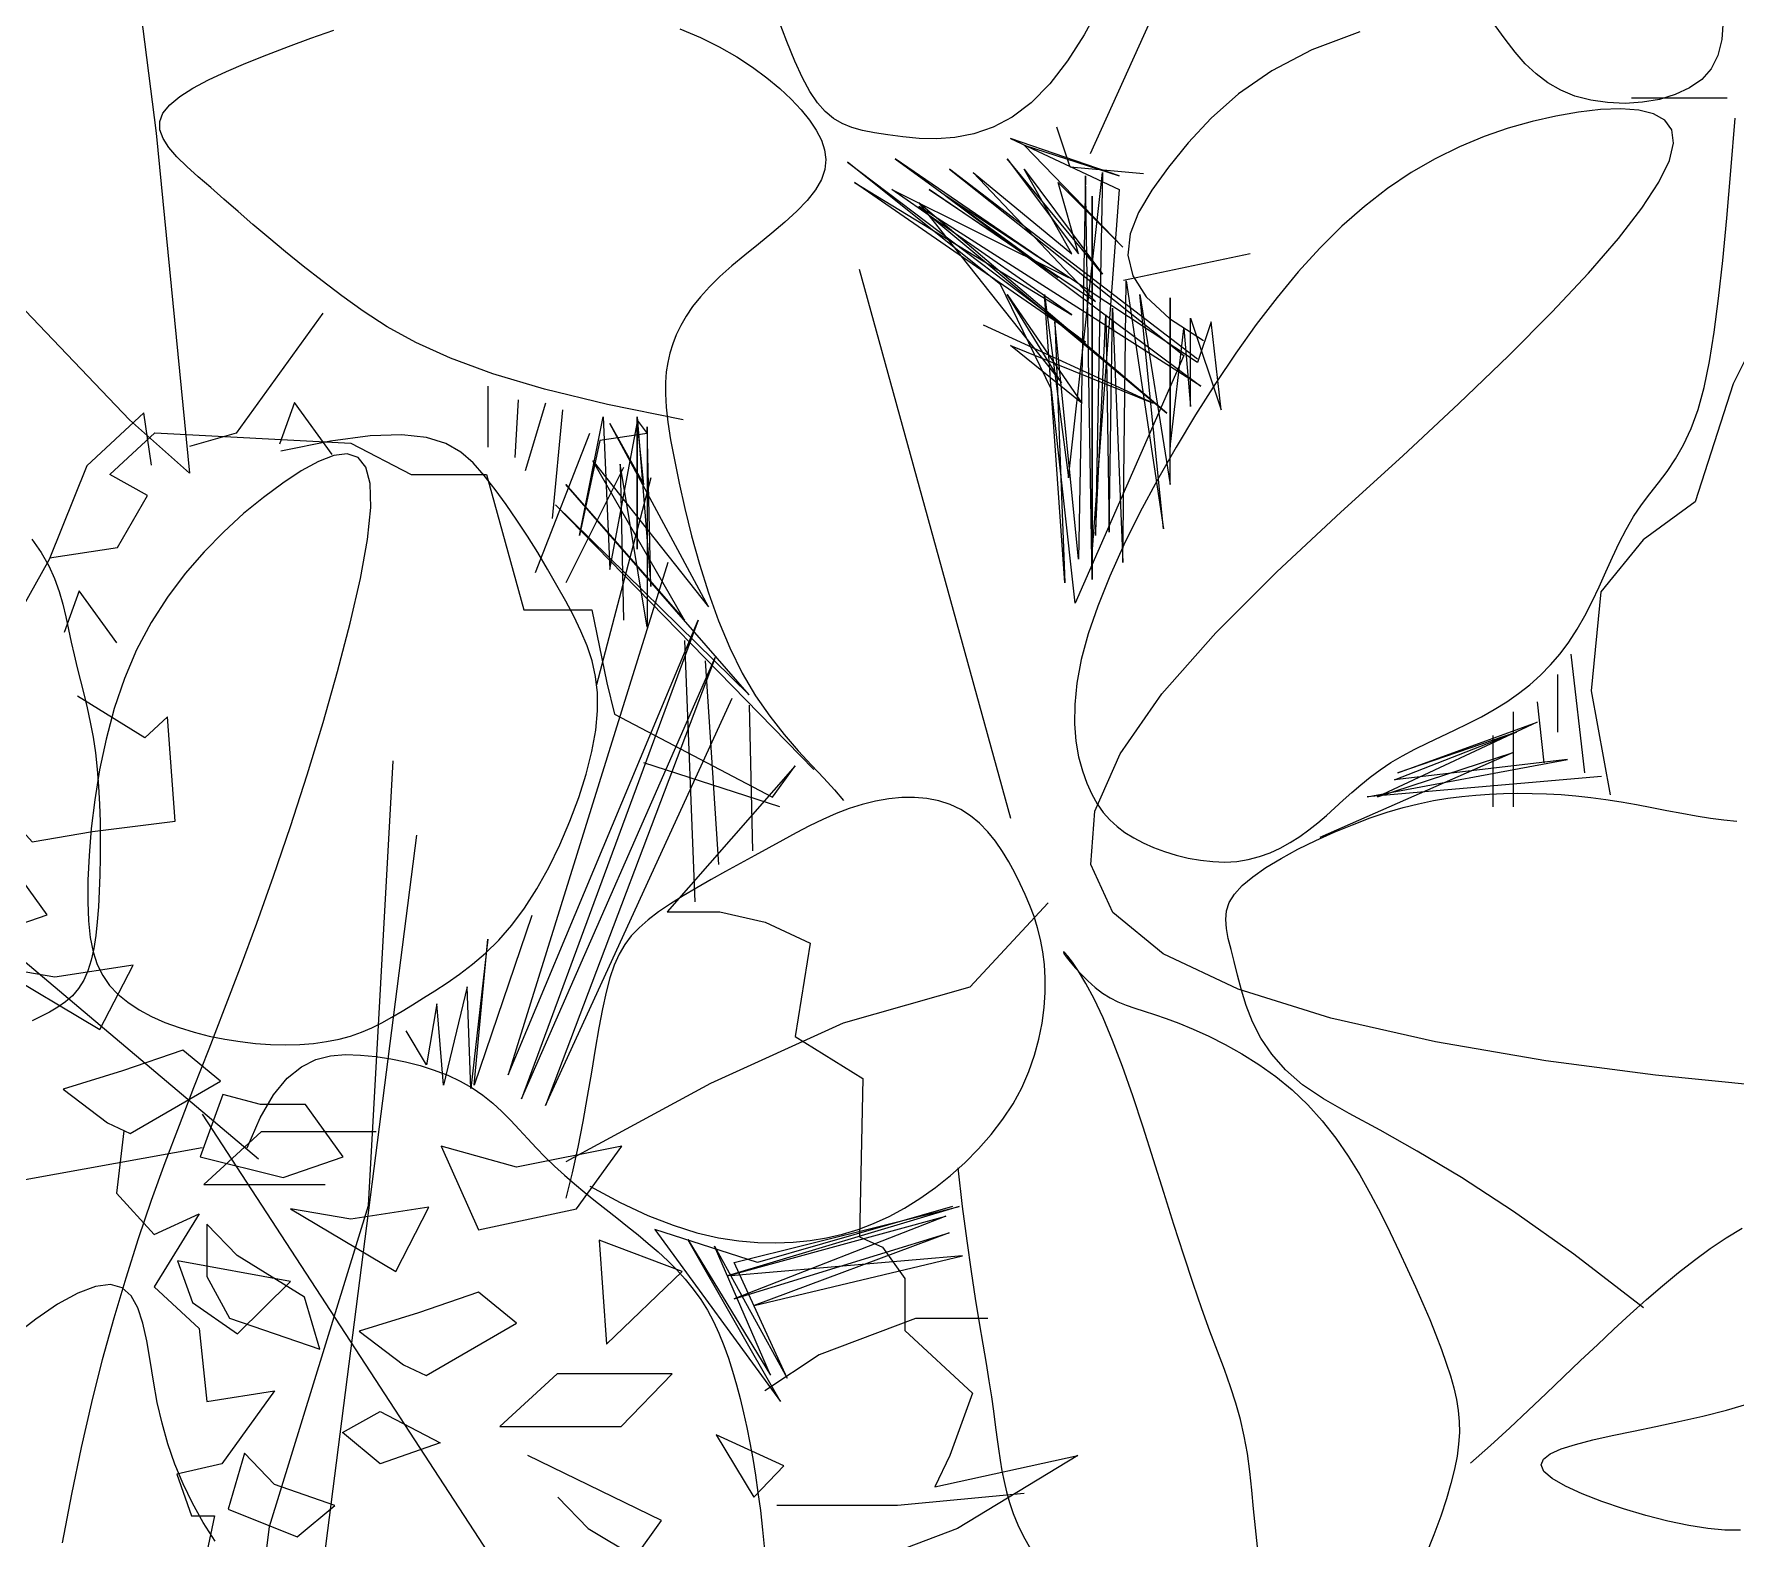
# Model space of a CAD drawing. Header units: metres. Extents: x 10 to 239, y 2 to 253.
# Drawn here: x 82.697 to 85.45, y 131.851 to 134.285 of the extents above; entities that cross this region are included whole.
import ezdxf

# ---------------------------------------------------------------- set-up
doc = ezdxf.new("R2010")
doc.units = ezdxf.units.M
doc.header["$MEASUREMENT"] = 0
doc.layers.add('1', color=7, linetype='Continuous')
doc.layers.add('cot200', color=9, linetype='Continuous')
doc.layers.add('barrera', color=7, linetype='Continuous', lineweight=0, true_color=0x9dbb63)
doc.layers.add('bloques ARBOLES', color=7, linetype='Continuous', true_color=0xb8d897)

# ---------------------------------------------------------------- blocks, each defined once
blk = doc.blocks.new('A$C6F4E7DED')
for p, q in [((849.21, 1241.7), (943.33, 1033.65)), ((1359.76, 1176.43), (1342.65, 1042.48)), ((939.2, 1096.8), (945.88, 1084.58)), ((672.66, 1090.83), (673.21, 1082.5)), ((765.95, 1082.6), (770.21, 1088.54)), ((828.09, 1085.86), (848.59, 1078.09)), ((945.88, 1084.58), (953.05, 1073.4)), ((1073.05, 1081.72), (1076.67, 1091.42)), ((1118.75, 1087.13), (1109.99, 1083.4)), ((1276.52, 1083.08), (1266.74, 1086.54)), ((673.21, 1082.5), (674.93, 1075.64)), ((757.28, 1072.19), (761.68, 1077.13)), ((761.68, 1077.13), (765.95, 1082.6)), ((848.59, 1078.09), (865.7, 1069.1)), ((1069.63, 1073.32), (1073.05, 1081.72)), ((1101.89, 1079.38), (1094.45, 1075.12)), ((1109.99, 1083.4), (1101.89, 1079.38)), ((1286.08, 1079.53), (1276.52, 1083.08)), ((1295.39, 1075.97), (1286.08, 1079.53)), ((674.93, 1075.64), (677.82, 1070.03)), ((677.82, 1070.03), (681.87, 1065.48)), ((752.64, 1067.79), (757.28, 1072.19)), ((953.05, 1073.4), (960.63, 1063.59)), ((1066.35, 1066.18), (1069.63, 1073.32)), ((1087.67, 1070.68), (1081.53, 1066.14)), ((1094.45, 1075.12), (1087.67, 1070.68)), ((1304.3, 1072.41), (1295.39, 1075.97)), ((1312.64, 1068.84), (1304.3, 1072.41)), ((681.87, 1065.48), (687.05, 1061.8)), ((742.15, 1060.84), (747.63, 1064)), ((747.63, 1064), (752.64, 1067.79)), ((865.7, 1069.1), (879.9, 1059.24)), ((960.63, 1063.59), (968.53, 1055.5)), ((1063.13, 1060.25), (1066.35, 1066.18)), ((1081.53, 1066.14), (1076.03, 1061.55)), ((1320.25, 1065.28), (1312.64, 1068.84)), ((1326.94, 1061.72), (1320.25, 1065.28)), ((670.96, 1057.4), (711.82, 1057.4)), ((687.05, 1061.8), (693.15, 1058.95)), ((693.15, 1058.95), (699.94, 1056.92)), ((699.94, 1056.92), (707.19, 1055.68)), ((707.19, 1055.68), (714.66, 1055.22)), ((714.66, 1055.22), (722.12, 1055.52)), ((722.12, 1055.52), (729.33, 1056.57)), ((729.33, 1056.57), (736.07, 1058.35)), ((736.07, 1058.35), (742.15, 1060.84)), ((879.9, 1059.24), (891.67, 1048.86)), ((968.53, 1055.5), (976.64, 1049.36)), ((1056.59, 1051.68), (1059.9, 1055.46)), ((1059.9, 1055.46), (1063.13, 1060.25)), ((1071.16, 1056.97), (1066.93, 1052.46)), ((1076.03, 1061.55), (1071.16, 1056.97)), ((1332.54, 1058.16), (1326.94, 1061.72)), ((1336.88, 1054.59), (1332.54, 1058.16)), ((669.4, 1026.44), (667.55, 1048.9)), ((694.66, 1043.83), (697.59, 1047.99)), ((697.59, 1047.99), (702.42, 1050.77)), ((702.42, 1050.77), (708.82, 1052.35)), ((708.82, 1052.35), (716.51, 1052.88)), ((716.51, 1052.88), (725.18, 1052.53)), ((725.18, 1052.53), (734.51, 1051.45)), ((734.51, 1051.45), (744.26, 1049.78)), ((744.26, 1049.78), (754.31, 1047.51)), ((891.67, 1048.86), (901.48, 1038.31)), ((976.64, 1049.36), (984.86, 1045)), ((1049.34, 1046.54), (1053.1, 1048.75)), ((1053.1, 1048.75), (1056.59, 1051.68)), ((1063.33, 1048.06), (1060.41, 1043.77)), ((1066.93, 1052.46), (1063.33, 1048.06)), ((1339.8, 1051.03), (1336.88, 1054.59)), ((1341.16, 1047.46), (1339.8, 1051.03)), ((693.9, 1038.13), (694.66, 1043.83)), ((754.31, 1047.51), (764.56, 1044.6)), ((764.56, 1044.6), (774.95, 1041)), ((774.95, 1041), (785.39, 1036.67)), ((951.89, 1027.95), (957.59, 1045.05)), ((984.86, 1045), (993.07, 1042.17)), ((993.07, 1042.17), (1001.15, 1040.6)), ((1001.15, 1040.6), (1008.98, 1040.03)), ((1016.46, 1040.21), (1023.45, 1040.86)), ((1023.45, 1040.86), (1029.85, 1041.73)), ((1029.85, 1041.73), (1035.57, 1042.62)), ((1035.57, 1042.62), (1040.66, 1043.62)), ((1040.66, 1043.62), (1045.22, 1044.87)), ((1045.22, 1044.87), (1049.34, 1046.54)), ((1060.41, 1043.77), (1058.25, 1039.55)), ((1342.65, 1042.48), (1328.39, 897.13)), ((1339.72, 1040.17), (1341.08, 1043.85)), ((1341.08, 1043.85), (1341.16, 1047.46)), ((695.64, 1030.73), (693.9, 1038.13)), ((785.39, 1036.67), (795.8, 1031.56)), ((901.48, 1038.31), (909.82, 1027.95)), ((929.42, 993.78), (971.53, 1037.3)), ((930.87, 1024.25), (977.33, 1040.21)), ((977.33, 1040.21), (930.87, 1018.44)), ((971.53, 1037.3), (930.87, 1024.25)), ((1008.98, 1040.03), (1016.46, 1040.21)), ((1056.89, 1035.36), (1056.4, 1031.16)), ((1058.25, 1039.55), (1056.89, 1035.36)), ((1333.8, 1032.41), (1337.24, 1036.37)), ((1337.24, 1036.37), (1339.72, 1040.17)), ((671.15, 1006.17), (669.4, 1026.44)), ((700.13, 1021.49), (695.64, 1030.73)), ((795.8, 1031.56), (806.11, 1025.63)), ((897.48, 945.91), (1003.47, 1027.15)), ((1003.47, 1027.15), (903.29, 947.36)), ((909.82, 1027.95), (916.98, 1018.05)), ((920.51, 1025.1), (951.89, 1027.95)), ((938.13, 982.18), (978.79, 1031.5)), ((971.53, 1027.15), (938.13, 982.18)), ((1047.02, 1030.05), (945.39, 953.16)), ((978.79, 1031.5), (948.3, 990.88)), ((951.2, 990.88), (971.53, 1027.15)), ((952.65, 980.73), (1026.7, 1031.5)), ((1026.7, 1031.5), (957.01, 980.73)), ((981.69, 977.82), (1047.02, 1030.05)), ((1056.4, 1031.16), (1056.83, 1026.94)), ((1056.83, 1026.94), (1058.27, 1022.65)), ((1324.7, 1023.87), (1329.57, 1028.25)), ((1329.57, 1028.25), (1333.8, 1032.41)), ((707.4, 1010.39), (700.13, 1021.49)), ((806.11, 1025.63), (816.23, 1018.85)), ((816.23, 1018.85), (826.1, 1011.18)), ((957.01, 1021.35), (929.42, 993.78)), ((952.65, 895.13), (938.13, 1025.7)), ((938.13, 1025.7), (941.04, 870.47)), ((941.04, 970.57), (993.3, 1025.7)), ((942.49, 851.61), (945.39, 1024.25)), ((945.39, 1024.25), (948.3, 860.32)), ((945.39, 953.16), (1044.12, 1021.35)), ((948.3, 990.88), (957.01, 1021.35)), ((993.3, 1025.7), (951.2, 990.88)), ((1044.12, 1021.35), (951.2, 964.77)), ((1058.27, 1022.65), (1060.75, 1018.26)), ((1313.67, 1014.25), (1319.35, 1019.21)), ((1319.35, 1019.21), (1324.7, 1023.87)), ((1004.92, 1015.54), (896.03, 934.3)), ((897.48, 944.46), (1004.92, 1015.54)), ((910.55, 922.7), (1016.53, 1012.64)), ((916.98, 1018.05), (922.62, 1008.56)), ((930.87, 1018.44), (942.49, 864.67)), ((1012.18, 1018.44), (941.04, 970.57)), ((942.49, 864.67), (942.49, 1015.54)), ((942.49, 1015.54), (942.49, 851.61)), ((951.2, 964.77), (1028.15, 1018.44)), ((1028.15, 1018.44), (952.65, 980.73)), ((1016.53, 1012.64), (955.56, 935.75)), ((957.01, 980.73), (1012.18, 1018.44)), ((1060.75, 1018.26), (1064.3, 1013.74)), ((1064.3, 1013.74), (1068.74, 1009.13)), ((1307.65, 1009), (1313.67, 1014.25)), ((672.88, 987.99), (671.15, 1006.17)), ((717.47, 997.43), (707.4, 1010.39)), ((826.1, 1011.18), (835.73, 1002.64)), ((896.03, 934.3), (1016.53, 1011.19)), ((1016.53, 1011.19), (910.55, 922.7)), ((922.62, 1008.56), (926.2, 999.37)), ((1068.74, 1009.13), (1073.85, 1004.45)), ((1073.85, 1004.45), (1079.41, 999.73)), ((1301.27, 1003.49), (1307.65, 1009)), ((730.33, 982.59), (717.47, 997.43)), ((835.73, 1002.64), (845.14, 993.28)), ((926.2, 999.37), (927.2, 990.37)), ((1079.41, 999.73), (1085.19, 995.02)), ((1287.36, 991.78), (1294.52, 997.74)), ((1294.52, 997.74), (1301.27, 1003.49)), ((845.14, 993.28), (854.36, 983.13)), ((874.88, 990.9), (929.07, 979.5)), ((927.2, 990.37), (925.09, 981.43)), ((1085.19, 995.02), (1090.97, 990.34)), ((1090.97, 990.34), (1096.52, 985.72)), ((1279.78, 985.64), (1287.36, 991.78)), ((674.65, 971.77), (672.88, 987.99)), ((745.98, 965.88), (730.33, 982.59)), ((854.36, 983.13), (863.4, 972.24)), ((1042.08, 984.27), (977.39, 749.54)), ((1096.52, 985.72), (1101.63, 981.21)), ((1271.75, 979.34), (1279.78, 985.64)), ((1354.06, 919.93), (1413.96, 982.63)), ((927.97, 979.27), (912, 873.37)), ((925.09, 981.43), (919.34, 972.44)), ((929.42, 858.86), (927.97, 979.27)), ((959.91, 932.85), (981.69, 977.82)), ((1101.63, 981.21), (1106.12, 976.82)), ((1106.12, 976.82), (1109.99, 972.55)), ((1263.26, 972.89), (1271.75, 979.34)), ((676.52, 957.41), (674.65, 971.77)), ((863.4, 972.24), (872.29, 960.65)), ((922.16, 973.47), (909.09, 892.23)), ((909.09, 892.23), (909.09, 972.02)), ((909.09, 972.02), (909.09, 908.19)), ((919.34, 972.44), (909.44, 963.29)), ((912, 873.37), (922.16, 973.47)), ((978.79, 973.47), (946.84, 927.05)), ((962.81, 973.47), (952.65, 895.13)), ((954.1, 850.16), (962.81, 973.47)), ((955.56, 935.75), (978.79, 973.47)), ((1109.99, 972.55), (1113.29, 968.37)), ((1113.29, 968.37), (1116.07, 964.28)), ((1254.16, 966.34), (1263.26, 972.89)), ((764.43, 947.3), (745.98, 965.88)), ((872.29, 960.65), (881.05, 948.39)), ((900.38, 963.32), (887.32, 924.15)), ((887.32, 924.15), (891.67, 961.87)), ((891.67, 961.87), (897.48, 944.46)), ((909.44, 963.29), (894.84, 953.85)), ((900.38, 925.6), (900.38, 963.32)), ((933.78, 967.67), (929.42, 858.86)), ((935.23, 871.92), (933.78, 967.67)), ((936.68, 964.77), (935.23, 871.92)), ((941.04, 870.47), (936.68, 964.77)), ((948.3, 860.32), (958.46, 961.87)), ((958.46, 961.87), (954.1, 850.16)), ((1116.07, 964.28), (1118.39, 960.26)), ((1243.87, 959.71), (1254.16, 966.34)), ((1271.34, 965.53), (1308.42, 914.23)), ((656.33, 959.49), (668.46, 935.26)), ((678.57, 944.79), (676.52, 957.41)), ((903.29, 958.96), (900.38, 925.6)), ((909.09, 908.19), (903.29, 958.96)), ((916.35, 927.05), (988.95, 960.42)), ((1118.39, 960.26), (1120.28, 956.29)), ((1120.28, 956.29), (1121.81, 952.35)), ((1231.67, 953.03), (1243.87, 959.71)), ((785.67, 926.84), (764.43, 947.3)), ((881.05, 948.39), (889.72, 935.51)), ((903.29, 947.36), (949.75, 841.46)), ((977.33, 951.71), (916.35, 927.05)), ((946.84, 927.05), (977.33, 951.71)), ((1121.81, 952.35), (1123.02, 948.43)), ((1123.02, 948.43), (1123.96, 944.48)), ((1198.72, 939.63), (1216.85, 946.32)), ((1216.85, 946.32), (1231.67, 953.03)), ((680.85, 933.8), (678.57, 944.79)), ((1123.96, 944.48), (1124.6, 940.37)), ((1124.6, 940.37), (1124.93, 935.92)), ((1176.56, 932.98), (1198.72, 939.63)), ((668.46, 935.26), (684.62, 884.78)), ((683.44, 924.31), (680.85, 933.8)), ((889.72, 935.51), (898.27, 922.07)), ((949.75, 841.46), (959.91, 932.85)), ((1124.93, 935.92), (1124.93, 930.97)), ((1149.66, 926.41), (1176.56, 932.98)), ((1200.92, 934.3), (1200.92, 908.19)), ((686.38, 916.2), (683.44, 924.31)), ((809.7, 904.49), (785.67, 926.84)), ((1117.32, 919.93), (1149.66, 926.41)), ((1124.56, 925.35), (1123.83, 918.89)), ((1124.93, 930.97), (1124.56, 925.35)), ((1168.98, 924.15), (1173.34, 877.72)), ((1176.24, 927.05), (1184.95, 898.03)), ((1187.86, 928.5), (1189.31, 903.84)), ((898.27, 922.07), (906.61, 908.24)), ((1106.55, 840.01), (1148.66, 918.34)), ((1123.83, 918.89), (1122.69, 911.42)), ((1137.04, 921.25), (1131.23, 848.71)), ((1131.23, 848.71), (1132.68, 916.89)), ((1137.04, 919.8), (1132.68, 913.99)), ((1132.68, 916.89), (1132.68, 831.3)), ((1134.14, 892.23), (1137.04, 919.8)), ((1148.66, 918.34), (1134.14, 892.23)), ((1137.04, 864.67), (1137.04, 921.25)), ((1148.66, 855.96), (1137.04, 918.34)), ((1137.04, 918.34), (1137.04, 864.67)), ((1151.56, 921.25), (1148.66, 855.96)), ((1161.72, 870.47), (1151.56, 921.25)), ((1328.39, 897.13), (1354.06, 919.93)), ((689.62, 909.24), (686.38, 916.2)), ((1122.69, 911.42), (1121.12, 902.78)), ((1132.68, 913.99), (1153.01, 911.09)), ((1153.01, 911.09), (1161.72, 870.47)), ((1157.37, 913.99), (1180.6, 854.51)), ((1212.42, 906.11), (1218.87, 909.82)), ((1218.87, 909.82), (1227.07, 912.35)), ((1227.07, 912.35), (1237.62, 913.5)), ((1237.62, 913.5), (1251.11, 913.04)), ((1251.11, 913.04), (1268.15, 910.76)), ((1268.15, 910.76), (1289.31, 906.45)), ((1298.93, 603.85), (1669.06, 916.06)), ((1308.42, 914.23), (1328.39, 908.53)), ((693.07, 903.21), (689.62, 909.24)), ((696.67, 897.86), (693.07, 903.21)), ((836.2, 880.37), (809.7, 904.49)), ((906.61, 908.24), (914.58, 894.23)), ((1155.91, 902.39), (1106.55, 840.01)), ((1116.71, 834.2), (1155.91, 902.39)), ((1121.12, 902.78), (1119.12, 892.89)), ((1207.13, 901.45), (1212.42, 906.11)), ((1253.02, 899.71), (1256.36, 903.81)), ((1256.36, 903.81), (1260.97, 905.35)), ((1260.97, 905.35), (1266.67, 904.67)), ((1266.67, 904.67), (1273.28, 902.13)), ((700.34, 892.95), (696.67, 897.86)), ((1131.23, 895.13), (1154.46, 806.64)), ((1132.68, 831.3), (1144.3, 900.94)), ((1144.3, 900.94), (1142.85, 834.2)), ((1142.85, 899.49), (1167.53, 850.16)), ((1197.72, 890.09), (1202.39, 896.04)), ((1202.39, 896.04), (1207.13, 901.45)), ((1251.13, 892.7), (1253.02, 899.71)), ((1273.28, 902.13), (1280.62, 898.07)), ((1280.62, 898.07), (1288.51, 892.84)), ((703.99, 888.25), (700.34, 892.95)), ((707.56, 883.52), (703.99, 888.25)), ((914.58, 894.23), (922.06, 880.23)), ((1089.13, 802.29), (1167.53, 892.23)), ((1119.12, 892.89), (1116.66, 881.95)), ((1167.53, 892.23), (1116.71, 834.2)), ((1193.06, 883.72), (1197.72, 890.09)), ((1250.86, 882.43), (1251.13, 892.7)), ((1288.51, 892.84), (1296.78, 886.73)), ((684.62, 884.78), (706.85, 868.63)), ((710.97, 878.53), (707.56, 883.52)), ((1061.54, 770.37), (1171.89, 883.53)), ((1171.89, 883.53), (1089.13, 802.29)), ((1116.66, 881.95), (1113.74, 870.28)), ((1188.44, 877.03), (1193.06, 883.72)), ((1252.32, 868.73), (1250.86, 882.43)), ((1296.78, 886.73), (1305.26, 879.79)), ((714.15, 873.08), (710.97, 878.53)), ((863.51, 854.97), (836.2, 880.37)), ((922.06, 880.23), (928.9, 866.44)), ((1183.91, 870.13), (1188.44, 877.03)), ((1305.26, 879.79), (1313.78, 872.06)), ((706.85, 868.63), (725.04, 846.42)), ((717.17, 867.25), (714.15, 873.08)), ((720.07, 861.14), (717.17, 867.25)), ((928.9, 866.44), (934.96, 853.07)), ((1113.74, 870.28), (1110.37, 858.19)), ((1179.52, 863.11), (1183.91, 870.13)), ((1255.34, 852.05), (1252.32, 868.73)), ((1313.78, 872.06), (1322.16, 863.52)), ((1395.87, 868.82), (1391.83, 863.16)), ((722.92, 854.86), (720.07, 861.14)), ((1123.97, 858.86), (1192.21, 639.81)), ((1175.29, 856.08), (1179.52, 863.11)), ((1322.16, 863.52), (1330.25, 854.2)), ((1391.83, 863.16), (1388.62, 857.55)), ((725.78, 848.52), (722.92, 854.86)), ((889.66, 828.88), (863.51, 854.97)), ((934.96, 853.07), (940.11, 840.3)), ((1110.37, 858.19), (1106.52, 845.97)), ((1171.29, 849.14), (1175.29, 856.08)), ((1259.67, 833.03), (1255.34, 852.05)), ((1330.25, 854.2), (1337.86, 844.1)), ((1386.11, 852.01), (1384.15, 846.51)), ((1388.62, 857.55), (1386.11, 852.01)), ((725.04, 846.42), (729.08, 804.02)), ((728.72, 842.25), (725.78, 848.52)), ((1106.52, 845.97), (1102.2, 833.94)), ((1167.54, 842.41), (1171.29, 849.14)), ((1337.86, 844.1), (1344.84, 833.22)), ((1384.15, 846.51), (1382.61, 841.05)), ((731.8, 836.15), (728.72, 842.25)), ((940.11, 840.3), (944.19, 828.35)), ((1164.1, 835.93), (1167.54, 842.41)), ((1382.61, 841.05), (1381.33, 835.62)), ((735.08, 830.34), (731.8, 836.15)), ((738.62, 824.9), (735.08, 830.34)), ((1102.2, 833.94), (1097.41, 822.39)), ((1192.21, 639.81), (1110.91, 834.2)), ((1110.91, 834.2), (1186.4, 629.65)), ((1158.41, 823.31), (1161.03, 829.61)), ((1161.03, 829.61), (1164.1, 835.93)), ((1265.08, 812.29), (1259.67, 833.03)), ((1344.84, 833.22), (1351, 821.59)), ((1380.19, 830.2), (1379.04, 824.8)), ((1381.33, 835.62), (1380.19, 830.2)), ((742.42, 819.83), (738.62, 824.9)), ((912.66, 802.72), (889.66, 828.88)), ((944.19, 828.35), (947.13, 817.37)), ((1097.41, 822.39), (1092.12, 811.64)), ((1116.71, 825.5), (1112.36, 713.79)), ((1156.32, 816.89), (1158.41, 823.31)), ((1379.04, 824.8), (1377.78, 819.38)), ((737.77, 819.7), (731.97, 768.92)), ((746.48, 815.12), (742.42, 819.83)), ((750.79, 810.74), (746.48, 815.12)), ((947.13, 817.37), (948.99, 807.34)), ((1108, 816.79), (1102.2, 729.75)), ((1186.4, 629.65), (1103.65, 818.24)), ((1103.65, 818.24), (1176.24, 626.75)), ((1154.83, 810.21), (1156.32, 816.89)), ((1351, 821.59), (1356.24, 809.25)), ((1377.78, 819.38), (1376.4, 813.93)), ((743.58, 810.99), (743.58, 786.33)), ((755.36, 806.66), (750.79, 810.74)), ((1092.12, 811.64), (1086.38, 801.91)), ((1154.02, 803.12), (1154.83, 810.21)), ((1271.31, 790.46), (1265.08, 812.29)), ((1356.24, 809.25), (1360.57, 796.42)), ((1374.97, 808.37), (1373.54, 802.68)), ((1376.4, 813.93), (1374.97, 808.37)), ((729.08, 804.02), (721, 759.61)), ((760.18, 802.87), (755.36, 806.66)), ((765.24, 799.33), (760.18, 802.87)), ((930.55, 777.07), (912.66, 802.72)), ((948.99, 807.34), (949.91, 798.23)), ((1086.38, 801.91), (1080.35, 793.19)), ((1176.24, 626.75), (1096.39, 800.84)), ((1153.96, 795.49), (1154.02, 803.12)), ((1373.54, 802.68), (1372.14, 796.8)), ((752.29, 799.39), (749.39, 773.27)), ((762.45, 795.03), (762.45, 754.41)), ((770.55, 796.03), (765.24, 799.33)), ((776.08, 792.94), (770.55, 796.03)), ((949.91, 798.23), (950.01, 789.97)), ((1080.35, 793.19), (1074.22, 785.4)), ((1089.13, 797.93), (1087.68, 735.55)), ((1154.72, 787.17), (1153.96, 795.49)), ((1360.57, 796.42), (1364.07, 783.33)), ((1372.14, 796.8), (1370.82, 790.69)), ((811.82, 768.92), (752.29, 790.68)), ((752.29, 790.68), (820.53, 758.77)), ((813.27, 766.02), (761, 786.33)), ((761, 786.33), (811.82, 768.92)), ((781.77, 790.02), (776.08, 792.94)), ((787.55, 787.21), (781.77, 790.02)), ((793.32, 784.48), (787.55, 787.21)), ((950.01, 789.97), (949.42, 782.53)), ((1156.36, 778.09), (1154.72, 787.17)), ((1278.12, 768.17), (1271.31, 790.46)), ((1370.82, 790.69), (1369.64, 784.29)), ((771.17, 784.88), (771.17, 754.41)), ((799.01, 781.78), (793.32, 784.48)), ((804.54, 779.05), (799.01, 781.78)), ((809.84, 776.26), (804.54, 779.05)), ((949.42, 782.53), (948.26, 775.85)), ((1074.22, 785.4), (1068.18, 778.43)), ((1364.07, 783.33), (1366.83, 770.26)), ((1369.64, 784.29), (1368.63, 777.57)), ((824.89, 758.77), (739.22, 774.72)), ((739.22, 774.72), (813.27, 766.02)), ((820.53, 758.77), (762.45, 777.62)), ((762.45, 777.62), (845.21, 741.36)), ((814.81, 773.36), (809.84, 776.26)), ((819.41, 770.3), (814.81, 773.36)), ((941.33, 752.54), (930.55, 777.07)), ((948.26, 775.85), (946.67, 769.88)), ((1062.43, 772.22), (1057.16, 766.67)), ((1068.18, 778.43), (1062.43, 772.22)), ((1076.06, 754.41), (1134.14, 773.27)), ((1158.8, 768.42), (1156.36, 778.09)), ((1368.63, 777.57), (1367.84, 770.49)), ((724.71, 767.47), (824.89, 758.77)), ((823.68, 767.13), (819.41, 770.3)), ((827.68, 763.87), (823.68, 767.13)), ((944.76, 764.57), (942.64, 759.87)), ((946.67, 769.88), (944.76, 764.57)), ((1057.16, 766.67), (1052.58, 761.69)), ((1161.96, 758.39), (1158.8, 768.42)), ((1285.27, 746.05), (1278.12, 768.17)), ((1366.83, 770.26), (1368.9, 757.45)), ((1367.84, 770.49), (1367.25, 763.13)), ((722.88, 757.59), (716.36, 756.55)), ((729.33, 758.46), (722.88, 757.59)), ((735.71, 759.14), (729.33, 758.46)), ((742.01, 759.66), (735.71, 759.14)), ((748.24, 760), (742.01, 759.66)), ((754.41, 760.19), (748.24, 760)), ((760.51, 760.23), (754.41, 760.19)), ((766.55, 760.11), (760.51, 760.23)), ((772.53, 759.86), (766.55, 760.11)), ((778.48, 759.47), (772.53, 759.86)), ((784.42, 758.91), (778.48, 759.47)), ((790.44, 758.13), (784.42, 758.91)), ((796.58, 757.1), (790.44, 758.13)), ((802.91, 755.78), (796.58, 757.1)), ((831.48, 760.56), (827.68, 763.87)), ((835.15, 757.24), (831.48, 760.56)), ((838.75, 753.94), (835.15, 757.24)), ((942.64, 759.87), (940.31, 755.72)), ((1003.16, 755.47), (1008, 757.01)), ((1008, 757.01), (1013.1, 758)), ((1013.1, 758), (1018.41, 758.46)), ((1018.41, 758.46), (1023.88, 758.41)), ((1023.88, 758.41), (1029.46, 757.89)), ((1029.46, 757.89), (1035.11, 756.91)), ((1035.11, 756.91), (1040.76, 755.5)), ((1052.58, 761.69), (1048.86, 757.2)), ((1165.73, 748.25), (1161.96, 758.39)), ((1367.25, 763.13), (1366.85, 755.59)), ((1368.9, 757.45), (1370.38, 745.16)), ((678.16, 749.57), (672.38, 748.81)), ((684.18, 750.54), (678.16, 749.57)), ((690.4, 751.66), (684.18, 750.54)), ((696.78, 752.88), (690.4, 751.66)), ((703.26, 754.14), (696.78, 752.88)), ((709.8, 755.38), (703.26, 754.14)), ((716.36, 756.55), (709.8, 755.38)), ((809.48, 754.12), (802.91, 755.78)), ((816.36, 752.1), (809.48, 754.12)), ((823.61, 749.66), (816.36, 752.1)), ((831.23, 746.79), (823.61, 749.66)), ((842.35, 750.7), (838.75, 753.94)), ((846.02, 747.56), (842.35, 750.7)), ((937.75, 752.06), (934.94, 748.83)), ((940.31, 755.72), (937.75, 752.06)), ((943.04, 729.73), (941.33, 752.54)), ((990.62, 747.42), (994.46, 750.65)), ((994.46, 750.65), (998.63, 753.36)), ((998.63, 753.36), (1003.16, 755.47)), ((1040.76, 755.5), (1046.39, 753.7)), ((1046.39, 753.7), (1052, 751.54)), ((1052, 751.54), (1057.62, 749.06)), ((1366.85, 755.59), (1366.63, 747.95)), ((672.38, 748.81), (666.88, 748.29)), ((839.07, 743.54), (831.23, 746.79)), ((846.89, 740.01), (839.07, 743.54)), ((849.81, 744.55), (846.02, 747.56)), ((853.74, 741.72), (849.81, 744.55)), ((928.44, 743.44), (924.72, 741.15)), ((931.84, 745.98), (928.44, 743.44)), ((934.94, 748.83), (931.84, 745.98)), ((983.86, 739.72), (987.1, 743.75)), ((987.1, 743.75), (990.62, 747.42)), ((1057.62, 749.06), (1063.27, 746.32)), ((1063.27, 746.32), (1068.99, 743.36)), ((1068.99, 743.36), (1074.79, 740.22)), ((1170.04, 738.21), (1165.73, 748.25)), ((1292.52, 724.73), (1285.27, 746.05)), ((1366.63, 747.95), (1366.55, 740.31)), ((1370.38, 745.16), (1371.33, 733.63)), ((854.5, 736.27), (846.89, 740.01)), ((857.82, 739.12), (853.74, 741.72)), ((861.66, 732.39), (854.5, 736.27)), ((862.05, 736.79), (857.82, 739.12)), ((866.44, 734.77), (862.05, 736.79)), ((911.48, 735.34), (906.51, 733.8)), ((916.21, 737.11), (911.48, 735.34)), ((920.64, 739.05), (916.21, 737.11)), ((924.72, 741.15), (920.64, 739.05)), ((978.14, 730.89), (980.88, 735.4)), ((980.88, 735.4), (983.86, 739.72)), ((1074.79, 740.22), (1080.7, 736.95)), ((1080.7, 736.95), (1086.75, 733.6)), ((1174.77, 728.52), (1170.04, 738.21)), ((1366.55, 740.31), (1366.6, 732.76)), ((868.17, 728.46), (861.66, 732.39)), ((871, 733.13), (866.44, 734.77)), ((873.81, 724.56), (868.17, 728.46)), ((875.73, 731.89), (871, 733.13)), ((880.64, 731.12), (875.73, 731.89)), ((885.72, 730.83), (880.64, 731.12)), ((890.92, 731), (885.72, 730.83)), ((896.16, 731.58), (890.92, 731)), ((901.38, 732.53), (896.16, 731.58)), ((906.51, 733.8), (901.38, 732.53)), ((933.69, 709.23), (943.04, 729.73)), ((975.61, 726.25), (978.14, 730.89)), ((1086.75, 733.6), (1092.94, 730.2)), ((1092.94, 730.2), (1099.19, 726.77)), ((1179.85, 719.41), (1174.77, 728.52)), ((1366.6, 732.76), (1366.77, 725.4)), ((1371.33, 733.63), (1371.83, 723.13)), ((878.37, 720.77), (873.81, 724.56)), ((881.68, 717.14), (878.37, 720.77)), ((971.1, 716.91), (973.27, 721.57)), ((973.27, 721.57), (975.61, 726.25)), ((1099.19, 726.77), (1105.4, 723.32)), ((1105.4, 723.32), (1111.47, 719.85)), ((1299.65, 704.69), (1292.52, 724.73)), ((1366.77, 725.4), (1367.03, 718.33)), ((1371.83, 723.13), (1371.94, 713.84)), ((883.85, 713.59), (881.68, 717.14)), ((885.03, 710.02), (883.85, 713.59)), ((961.24, 713.41), (994.77, 677.33)), ((969.12, 712.24), (971.1, 716.91)), ((1111.47, 719.85), (1117.3, 716.39)), ((1117.3, 716.39), (1122.78, 712.94)), ((1185.16, 711.12), (1179.85, 719.41)), ((1367.03, 718.33), (1367.37, 711.61)), ((1371.94, 713.84), (1371.63, 705.71)), ((885.39, 706.33), (885.03, 710.02)), ((885.08, 702.41), (885.39, 706.33)), ((912.09, 691.52), (933.69, 709.23)), ((965.8, 702.67), (967.34, 707.51)), ((967.34, 707.51), (969.12, 712.24)), ((1122.78, 712.94), (1127.82, 709.51)), ((1127.82, 709.51), (1132.32, 706.11)), ((1132.32, 706.11), (1136.2, 702.72)), ((1182.05, 707.99), (1206.73, 635.45)), ((1190.64, 703.82), (1185.16, 711.12)), ((1367.37, 711.61), (1367.84, 705.29)), ((884.27, 698.16), (885.08, 702.41)), ((964.53, 697.67), (965.8, 702.67)), ((1136.2, 702.72), (1139.51, 699.23)), ((1139.51, 699.23), (1142.34, 695.5)), ((1196.2, 697.46), (1190.64, 703.82)), ((1306.63, 685.87), (1299.65, 704.69)), ((1367.84, 705.29), (1368.48, 699.39)), ((1368.48, 699.39), (1369.33, 693.91)), ((1370.88, 698.6), (1369.63, 692.41)), ((1371.63, 705.71), (1370.88, 698.6)), ((880.1, 676.53), (912.09, 691.52)), ((881.77, 688.25), (883.11, 693.48)), ((883.11, 693.48), (884.27, 698.16)), ((952.89, 690.57), (954.22, 692.01)), ((954.55, 691.73), (953.56, 690.28)), ((954.22, 692.01), (954.79, 692.37)), ((954.79, 692.37), (954.55, 691.73)), ((962.87, 686.99), (963.54, 692.46)), ((963.54, 692.46), (964.53, 697.67)), ((1142.34, 695.5), (1144.76, 691.37)), ((1144.76, 691.37), (1146.84, 686.71)), ((1201.81, 691.93), (1196.2, 697.46)), ((1206.73, 635.45), (1200.92, 697.83)), ((1200.92, 697.83), (1208.18, 634)), ((1207.4, 687.11), (1201.81, 691.93)), ((1369.63, 692.41), (1367.86, 687)), ((1369.33, 693.91), (1370.45, 688.89)), ((880.34, 682.43), (881.77, 688.25)), ((945.19, 678.91), (948.29, 684.1)), ((949.79, 685.65), (947.22, 682.86)), ((948.29, 684.1), (950.88, 687.96)), ((951.94, 688.19), (949.79, 685.65)), ((950.88, 687.96), (952.89, 690.57)), ((953.56, 690.28), (951.94, 688.19)), ((962.53, 681.2), (962.87, 686.99)), ((1146.84, 686.71), (1148.67, 681.38)), ((1212.91, 682.88), (1207.4, 687.11)), ((1313.43, 668.04), (1306.63, 685.87)), ((1367.86, 687), (1365.52, 682.27)), ((1370.45, 688.89), (1371.87, 684.33)), ((1371.87, 684.33), (1373.65, 680.26)), ((878.68, 676.1), (880.34, 682.43)), ((941.23, 677.22), (938.03, 674.76)), ((944.33, 679.98), (941.23, 677.22)), ((941.67, 672.31), (945.19, 678.91)), ((947.22, 682.86), (944.33, 679.98)), ((962.55, 675.07), (962.53, 681.2)), ((994.77, 677.33), (1048.93, 661.87)), ((1148.67, 681.38), (1150.32, 675.22)), ((1208.18, 634), (1209.63, 677.52)), ((1209.63, 677.52), (1219.8, 635.45)), ((1218.29, 679.15), (1212.91, 682.88)), ((1223.48, 675.79), (1218.29, 679.15)), ((1362.59, 678.07), (1359.02, 674.3)), ((1365.52, 682.27), (1362.59, 678.07)), ((1373.65, 680.26), (1375.84, 676.7)), ((840.41, 664.05), (880.1, 676.53)), ((876.59, 669.42), (878.68, 676.1)), ((927.99, 669.62), (924.27, 668.31)), ((931.47, 671.05), (927.99, 669.62)), ((934.79, 672.72), (931.47, 671.05)), ((938.03, 674.76), (934.79, 672.72)), ((937.82, 664.23), (941.67, 672.31)), ((962.98, 668.64), (962.55, 675.07)), ((1150.32, 675.22), (1151.88, 668.1)), ((1219.8, 635.45), (1222.7, 670.27)), ((1222.7, 670.27), (1227.06, 644.16)), ((1228.43, 672.7), (1223.48, 675.79)), ((1233.1, 669.77), (1228.43, 672.7)), ((1237.55, 667.02), (1233.1, 669.77)), ((1354.79, 670.85), (1349.96, 667.69)), ((1359.02, 674.3), (1354.79, 670.85)), ((1375.84, 676.7), (1378.46, 673.64)), ((1378.46, 673.64), (1381.45, 671.02)), ((1381.45, 671.02), (1384.74, 668.73)), ((795.66, 653.89), (840.41, 664.05)), ((870.3, 655.54), (873.86, 662.51)), ((873.86, 662.51), (876.59, 669.42)), ((910.85, 663.9), (905.36, 661.87)), ((915.78, 665.58), (910.85, 663.9)), ((920.23, 667), (915.78, 665.58)), ((924.27, 668.31), (920.23, 667)), ((933.73, 654.57), (937.82, 664.23)), ((963.86, 661.98), (962.98, 668.64)), ((1151.88, 668.1), (1153.41, 659.92)), ((1241.87, 664.45), (1237.55, 667.02)), ((1246.15, 662.09), (1241.87, 664.45)), ((1320.06, 650.98), (1313.43, 668.04)), ((1338.89, 662.29), (1332.8, 660.04)), ((1344.64, 664.84), (1338.89, 662.29)), ((1349.96, 667.69), (1344.64, 664.84)), ((1384.74, 668.73), (1388.26, 666.69)), ((1388.26, 666.69), (1391.93, 664.8)), ((1391.93, 664.8), (1395.67, 662.97)), ((865.69, 648.63), (870.3, 655.54)), ((892.65, 656.37), (885.68, 652.86)), ((899.26, 659.37), (892.65, 656.37)), ((905.36, 661.87), (899.26, 659.37)), ((965.21, 655.16), (963.86, 661.98)), ((967.09, 648.23), (965.21, 655.16)), ((1048.93, 661.87), (1105.67, 636.1)), ((1153.41, 659.92), (1154.96, 650.83)), ((1227.06, 644.16), (1235.77, 658.67)), ((1250.47, 659.95), (1246.15, 662.09)), ((1254.9, 658.06), (1250.47, 659.95)), ((1259.54, 656.43), (1254.9, 658.06)), ((1264.48, 655.09), (1259.54, 656.43)), ((1269.77, 654.03), (1264.48, 655.09)), ((1313.35, 655.09), (1306.75, 654.03)), ((1319.94, 656.44), (1313.35, 655.09)), ((1326.46, 658.09), (1319.94, 656.44)), ((1332.8, 660.04), (1326.46, 658.09)), ((748.52, 645.83), (795.66, 653.89)), ((859.84, 641.93), (865.69, 648.63)), ((878.49, 648.82), (871.22, 644.24)), ((885.68, 652.86), (878.49, 648.82)), ((929.46, 643.34), (933.73, 654.57)), ((969.54, 641.27), (967.09, 648.23)), ((1154.96, 650.83), (1156.59, 640.99)), ((1248.8, 647.66), (1242.35, 646.71)), ((1255.26, 648.28), (1248.8, 647.66)), ((1261.7, 648.5), (1255.26, 648.28)), ((1268.08, 648), (1261.7, 648.5)), ((1274.37, 646.4), (1268.08, 648)), ((1275.38, 653.28), (1269.77, 654.03)), ((1281.28, 652.83), (1275.38, 653.28)), ((1287.41, 652.68), (1281.28, 652.83)), ((1293.73, 652.83), (1287.41, 652.68)), ((1300.19, 653.28), (1293.73, 652.83)), ((1306.75, 654.03), (1300.19, 653.28)), ((1326.5, 634.49), (1320.06, 650.98)), ((701.64, 639.69), (748.52, 645.83)), ((852.55, 635.58), (859.84, 641.93)), ((871.22, 644.24), (864.01, 639.1)), ((925.09, 630.84), (929.46, 643.34)), ((972.59, 634.34), (969.54, 641.27)), ((1156.59, 640.99), (1158.35, 630.6)), ((1223.77, 641.91), (1218.03, 639.67)), ((1229.78, 643.83), (1223.77, 641.91)), ((1235.99, 645.43), (1229.78, 643.83)), ((1242.35, 646.71), (1235.99, 645.43)), ((1280.55, 643.33), (1274.37, 646.4)), ((1286.6, 638.4), (1280.55, 643.33)), ((657.69, 635.25), (701.64, 639.69)), ((843.58, 629.59), (852.55, 635.58)), ((857, 633.38), (850.34, 627.08)), ((864.01, 639.1), (857, 633.38)), ((976.28, 627.51), (972.59, 634.34)), ((1105.67, 636.1), (1167.57, 602.6)), ((1207.6, 634.27), (1203, 631.13)), ((1212.62, 637.12), (1207.6, 634.27)), ((1218.03, 639.67), (1212.62, 637.12)), ((1292.5, 631.23), (1286.6, 638.4)), ((1332.74, 618.35), (1326.5, 634.49)), ((832.63, 623.35), (843.58, 629.59)), ((850.34, 627.08), (844.12, 620.19)), ((920.66, 617.45), (925.09, 630.84)), ((980.64, 620.83), (976.28, 627.51)), ((1158.35, 630.6), (1160.28, 619.83)), ((1198.77, 627.73), (1194.82, 624.13)), ((1203, 631.13), (1198.77, 627.73)), ((1298.22, 621.44), (1292.5, 631.23)), ((819.37, 616.16), (832.63, 623.35)), ((844.12, 620.19), (838.36, 612.81)), ((985.59, 614.37), (980.64, 620.83)), ((1322.96, 623.06), (1116.26, 306.06)), ((1160.28, 619.83), (1162.42, 608.88)), ((1191.07, 620.36), (1187.43, 616.49)), ((1194.82, 624.13), (1191.07, 620.36)), ((1303.73, 608.66), (1298.22, 621.44)), ((803.46, 607.26), (819.37, 616.16)), ((838.36, 612.81), (833.01, 605.05)), ((916.21, 603.57), (920.66, 617.45)), ((991.05, 608.17), (985.59, 614.37)), ((1183.82, 612.55), (1180.16, 608.58)), ((1187.43, 616.49), (1183.82, 612.55)), ((1338.77, 602.34), (1332.74, 618.35)), ((784.57, 595.95), (803.46, 607.26)), ((833.01, 605.05), (828.04, 597.02)), ((996.92, 602.28), (991.05, 608.17)), ((1162.42, 608.88), (1164.84, 597.92)), ((1176.35, 604.65), (1172.34, 600.79)), ((1180.16, 608.58), (1176.35, 604.65)), ((1322.96, 608.66), (1745.98, 531.81)), ((828.04, 597.02), (823.41, 588.82)), ((911.81, 589.56), (916.21, 603.57)), ((1003.11, 596.75), (996.92, 602.28)), ((999.92, 600.02), (997.99, 583.57)), ((1009.53, 591.63), (1003.11, 596.75)), ((1168.14, 596.99), (1163.79, 593.24)), ((1164.84, 597.92), (1167.57, 587.14)), ((1172.34, 600.79), (1168.14, 596.99)), ((1344.59, 586.24), (1338.77, 602.34)), ((762.37, 581.48), (784.57, 595.95)), ((907.49, 575.81), (911.81, 589.56)), ((1016.09, 586.98), (1009.53, 591.63)), ((1157.25, 592.29), (1144.29, 585.32)), ((1159.33, 589.54), (1154.79, 585.88)), ((1163.79, 593.24), (1159.33, 589.54)), ((823.41, 588.82), (819.08, 580.57)), ((997.99, 583.57), (996.09, 568.88)), ((1095.51, 559.56), (999.32, 583.59)), ((999.32, 583.59), (1098.34, 553.91)), ((1002.15, 583.59), (1085.61, 559.56)), ((1022.71, 582.84), (1016.09, 586.98)), ((1029.3, 579.25), (1022.71, 582.84)), ((1144.29, 585.32), (1132.43, 579.77)), ((1150.21, 582.25), (1145.64, 578.64)), ((1154.79, 585.88), (1150.21, 582.25)), ((1350.19, 569.87), (1344.59, 586.24)), ((736.53, 563.13), (762.37, 581.48)), ((819.08, 580.57), (815.03, 572.39)), ((903.32, 562.7), (907.49, 575.81)), ((1098.34, 553.91), (1004.98, 579.35)), ((1004.98, 579.35), (1095.51, 544.01)), ((1035.9, 576.21), (1029.3, 579.25)), ((1042.53, 573.68), (1035.9, 576.21)), ((1121.55, 575.5), (1111.52, 572.35)), ((1132.43, 579.77), (1121.55, 575.5)), ((1141.1, 575.03), (1136.63, 571.43)), ((1145.64, 578.64), (1141.1, 575.03)), ((671.41, 570.15), (664.64, 574.25)), ((678.19, 565.6), (671.41, 570.15)), ((815.03, 572.39), (811.22, 564.37)), ((996.09, 568.88), (994.23, 555.81)), ((1095.51, 544.01), (1003.57, 572.28)), ((1003.57, 572.28), (1087.02, 541.18)), ((1049.25, 571.65), (1042.53, 573.68)), ((1056.09, 570.09), (1049.25, 571.65)), ((1063.09, 568.98), (1056.09, 570.09)), ((1070.29, 568.3), (1063.09, 568.98)), ((1077.73, 568.02), (1070.29, 568.3)), ((1129.46, 573.69), (1075.71, 500.2)), ((1075.71, 500.2), (1115.31, 569.45)), ((1085.46, 568.16), (1077.73, 568.02)), ((1115.31, 569.45), (1079.95, 511.5)), ((1093.6, 568.83), (1085.46, 568.16)), ((1085.61, 559.56), (1129.46, 573.69)), ((1102.25, 570.17), (1093.6, 568.83)), ((1111.52, 572.35), (1102.25, 570.17)), ((1132.27, 567.79), (1128.04, 564.1)), ((1136.63, 571.43), (1132.27, 567.79)), ((1355.55, 553.11), (1350.19, 569.87)), ((684.98, 560.65), (678.19, 565.6)), ((691.8, 555.33), (684.98, 560.65)), ((706.71, 540.16), (736.53, 563.13)), ((811.22, 564.37), (807.62, 556.62)), ((899.34, 550.63), (903.32, 562.7)), ((1087.02, 541.18), (997.91, 562.39)), ((997.91, 562.39), (1096.92, 553.91)), ((1104, 566.63), (1072.88, 510.09)), ((1079.95, 511.5), (1104, 566.63)), ((1123.97, 560.32), (1120.09, 556.44)), ((1128.04, 564.1), (1123.97, 560.32)), ((698.65, 549.67), (691.8, 555.33)), ((807.62, 556.62), (804.23, 549.17)), ((994.23, 555.81), (992.46, 544.19)), ((1072.88, 510.09), (1095.51, 559.56)), ((1120.09, 556.44), (1116.43, 552.41)), ((1360.68, 535.88), (1355.55, 553.11)), ((705.53, 543.72), (698.65, 549.67)), ((804.23, 549.17), (801.07, 542.01)), ((895.59, 539.86), (899.34, 550.63)), ((1113, 548.21), (1109.85, 543.81)), ((1116.43, 552.41), (1113, 548.21)), ((1353.34, 545.38), (1357.19, 548.81)), ((1357.19, 548.81), (1362.22, 550.22)), ((1362.22, 550.22), (1368.61, 549.39)), ((1368.61, 549.39), (1376.2, 546.49)), ((1376.2, 546.49), (1384.79, 541.75)), ((712.46, 537.51), (705.53, 543.72)), ((801.07, 542.01), (798.16, 535.17)), ((892.11, 530.28), (895.59, 539.86)), ((992.46, 544.19), (990.78, 533.85)), ((1107, 539.2), (1104.41, 534.37)), ((1109.85, 543.81), (1107, 539.2)), ((1348.3, 533.71), (1350.46, 540.24)), ((1350.46, 540.24), (1353.34, 545.38)), ((1384.79, 541.75), (1394.17, 535.41)), ((719.45, 531.09), (712.46, 537.51)), ((798.16, 535.17), (795.52, 528.64)), ((987.03, 535.6), (1017.98, 535.6)), ((990.78, 533.85), (989.22, 524.64)), ((1017.98, 535.6), (1059.24, 520.13)), ((1104.41, 534.37), (1102.07, 529.33)), ((1346.63, 526.08), (1348.3, 533.71)), ((1365.57, 518.1), (1360.68, 535.88)), ((1394.17, 535.41), (1404.1, 527.72)), ((726.49, 524.47), (719.45, 531.09)), ((733.64, 517.69), (726.49, 524.47)), ((795.52, 528.64), (793.15, 522.46)), ((888.89, 521.67), (892.11, 530.28)), ((989.22, 524.64), (987.82, 516.4)), ((1099.94, 524.1), (1098, 518.68)), ((1102.07, 529.33), (1099.94, 524.1)), ((1345.21, 517.68), (1346.63, 526.08)), ((740.92, 510.73), (733.64, 517.69)), ((793.15, 522.46), (791.07, 516.61)), ((885.96, 513.8), (888.89, 521.67)), ((1059.24, 520.13), (1082.46, 504.67)), ((1098, 518.68), (1096.22, 513.08)), ((1343.81, 508.81), (1345.21, 517.68)), ((1370.22, 499.68), (1365.57, 518.1)), ((748.38, 503.62), (740.92, 510.73)), ((789.3, 511.11), (787.85, 505.96)), ((791.07, 516.61), (789.3, 511.11)), ((883.33, 506.45), (885.96, 513.8)), ((987.82, 516.4), (986.6, 508.97)), ((1096.22, 513.08), (1094.57, 507.31)), ((756.05, 496.36), (748.38, 503.62)), ((787.85, 505.96), (786.73, 501.07)), ((881.02, 499.41), (883.33, 506.45)), ((985.56, 502.19), (984.68, 495.97)), ((986.6, 508.97), (985.56, 502.19)), ((1094.57, 507.31), (1093.03, 501.39)), ((1342.19, 499.78), (1343.81, 508.81)), ((671.28, 496.51), (661.16, 499.42)), ((681.46, 493.92), (671.28, 496.51)), ((763.97, 488.96), (756.05, 496.36)), ((785.96, 496.32), (785.54, 491.62)), ((786.73, 501.07), (785.96, 496.32)), ((879.05, 492.45), (881.02, 499.41)), ((984.68, 495.97), (983.92, 490.24)), ((1091.56, 495.3), (1090.18, 489.03)), ((1093.03, 501.39), (1091.56, 495.3)), ((1340.16, 490.85), (1342.19, 499.78)), ((1374.62, 480.53), (1370.22, 499.68)), ((691.58, 491.6), (681.46, 493.92)), ((701.5, 489.47), (691.58, 491.6)), ((711.06, 487.49), (701.5, 489.47)), ((772.17, 481.42), (763.97, 488.96)), ((785.54, 491.62), (785.48, 486.87)), ((877.42, 485.34), (879.05, 492.45)), ((983.92, 490.24), (983.21, 484.91)), ((1090.18, 489.03), (1088.86, 482.53)), ((1337.66, 482.07), (1340.16, 490.85)), ((720.13, 485.59), (711.06, 487.49)), ((728.47, 483.72), (720.13, 485.59)), ((735.83, 481.83), (728.47, 483.72)), ((741.96, 479.87), (735.83, 481.83)), ((780.7, 473.75), (772.17, 481.42)), ((785.48, 486.87), (785.79, 481.94)), ((785.79, 481.94), (786.49, 476.74)), ((876.13, 477.93), (877.42, 485.34)), ((983.21, 484.91), (982.53, 479.91)), ((1088.86, 482.53), (1087.62, 475.77)), ((1334.67, 473.44), (1337.66, 482.07)), ((1378.76, 460.59), (1374.62, 480.53)), ((746.62, 477.78), (741.96, 479.87)), ((749.57, 475.53), (746.62, 477.78)), ((749.32, 470.31), (750.55, 473.06)), ((750.55, 473.06), (749.57, 475.53)), ((786.49, 476.74), (787.58, 471.17)), ((875.11, 470.22), (876.13, 477.93)), ((981.82, 475.14), (981.05, 470.54)), ((982.53, 479.91), (981.82, 475.14)), ((1087.62, 475.77), (1086.46, 468.71)), ((1331.17, 464.96), (1334.67, 473.44)), ((740.13, 464.03), (745.74, 467.27)), ((745.74, 467.27), (749.32, 470.31)), ((787.58, 471.17), (789.08, 465.11)), ((874.27, 462.31), (875.11, 470.22)), ((980.15, 466.02), (979.09, 461.5)), ((981.05, 470.54), (980.15, 466.02)), ((1086.46, 468.71), (1085.37, 461.31)), ((724.5, 457.43), (732.91, 460.71)), ((732.91, 460.71), (740.13, 464.03)), ((789.08, 465.11), (791.02, 458.49)), ((791.02, 458.49), (793.44, 451.19)), ((873.49, 454.26), (874.27, 462.31)), ((971.55, 460.86), (1025.72, 455.71)), ((979.09, 461.5), (977.8, 456.93)), ((1085.37, 461.31), (1084.35, 453.54)), ((1327.15, 456.63), (1331.17, 464.96)), ((1382.65, 439.75), (1378.76, 460.59)), ((696.36, 449.03), (705.8, 451.47)), ((705.8, 451.47), (715.32, 454.3)), ((715.32, 454.3), (724.5, 457.43)), ((793.44, 451.19), (796.39, 443.14)), ((872.7, 446.15), (873.49, 454.26)), ((976.21, 452.26), (974.24, 447.44)), ((977.8, 456.93), (976.21, 452.26)), ((1025.72, 455.71), (1077.3, 455.71)), ((1084.35, 453.54), (1083.42, 445.35)), ((1322.59, 448.45), (1327.15, 456.63)), ((665.26, 445.12), (671.98, 445.16)), ((671.98, 445.16), (679.32, 445.83)), ((679.32, 445.83), (687.42, 447.12)), ((687.42, 447.12), (696.36, 449.03)), ((871.79, 438.05), (872.7, 446.15)), ((974.24, 447.44), (971.83, 442.42)), ((1083.42, 445.35), (1082.57, 436.73)), ((1317.46, 440.42), (1322.59, 448.45)), ((796.39, 443.14), (799.9, 434.25)), ((971.83, 442.42), (968.91, 437.14))]:
    blk.add_line(p, q)
blk = doc.blocks.new('ARBOL22')
for points in [[(0.9891, 1.8677), (0.9591, 1.9092), (0.9472, 1.8759)], [(0.8453, 1.8594), (0.8394, 1.9008), (0.794, 1.8588), (0.764, 1.7842), (0.722, 1.7097), (0.7444, 1.6342), (0.7205, 1.5928), (0.7505, 1.5596), (0.7984, 1.568), (0.8643, 1.5762), (0.8582, 1.6591), (0.8402, 1.6424), (0.7864, 1.6755)], [(0.7643, 1.7857), (0.8183, 1.7939), (0.8422, 1.8352), (0.8122, 1.8519), (0.8481, 1.885), (1.0039, 1.8767), (1.0519, 1.8519), (1.1118, 1.8519), (1.1416, 1.7441), (1.1957, 1.7441), (1.2075, 1.6862), (1.2136, 1.6613), (1.3393, 1.5951), (1.3574, 1.62), (1.2555, 1.504), (1.2975, 1.504), (1.3334, 1.4958), (1.3693, 1.4791), (1.3574, 1.4047), (1.4113, 1.3714), (1.4085, 1.2454), (1.4267, 1.2372), (1.4446, 1.2123), (1.4446, 1.171), (1.4985, 1.1212), (1.4805, 1.0715), (1.4685, 1.0466), (1.5823, 1.0715), (1.4864, 1.0135), (1.4206, 0.9886)], [(0.8179, 1.7179), (0.7879, 1.7594), (0.776, 1.7262)], [(0.2961, 0.2167), (0.4461, 0.5042), (0.6051, 0.5828), (0.6248, 0.7006), (0.782, 0.7399), (0.9196, 0.8578), (0.9393, 1.015), (1.0179, 1.2704), (1.0375, 1.624)], [(0.2513, 0.2291), (0.3889, 0.5182), (0.6248, 0.6613), (0.7231, 0.7203), (0.9393, 0.8185), (0.9786, 0.956), (1.0565, 1.565)], [(0.8234, 1.3299), (0.8175, 1.2803), (0.8475, 1.2472), (0.8834, 1.2637), (0.8475, 1.2057), (0.8834, 1.1726), (0.8893, 1.1146), (0.9432, 1.1229), (0.9013, 1.0649), (0.8654, 1.0567), (0.8773, 1.0235), (0.8954, 1.0235), (0.8834, 0.9656), (0.8414, 0.9573), (0.7996, 0.9489), (0.8654, 0.9241), (0.8954, 0.8745), (0.9372, 0.891), (0.9252, 0.8414), (0.8414, 0.8165), (0.7636, 0.8578), (0.8055, 0.891), (0.8654, 0.9241)], [(1.0241, 1.3291), (0.9326, 1.3291), (0.887, 1.287), (0.9835, 1.287)], [(1.3483, 1.0632), (1.2944, 1.0879), (1.3244, 1.0383)], [(1.1686, 1.0383), (1.1926, 1.0134), (1.2304, 0.991), (1.2511, 1.0198), (1.1447, 1.0714)], [(1.3244, 1.0383), (1.3483, 1.0632)]]:
    blk.add_lwpolyline(points)
for points in [[(0.6666, 1.5513), (0.6487, 1.5016), (0.7146, 1.4851), (0.7625, 1.5016), (0.7325, 1.5431), (0.6966, 1.5431)], [(0.7205, 1.4603), (0.8043, 1.4105), (0.8307, 1.4616), (0.7684, 1.452)], [(0.8103, 1.3361), (0.8284, 1.3277), (0.9002, 1.3692), (0.8702, 1.394), (0.8223, 1.3774), (0.7752, 1.3629)], [(0.9679, 1.3506), (0.932, 1.3506), (0.902, 1.3588), (0.8841, 1.3091), (0.95, 1.2926), (0.9979, 1.3091)], [(1.2194, 1.3175), (1.1356, 1.3009), (1.0757, 1.3175), (1.1056, 1.2511), (1.1835, 1.2677)], [(1.0661, 1.2691), (1.0038, 1.2595), (0.9559, 1.2677), (1.0397, 1.218)], [(0.9793, 1.156), (0.9672, 1.1975), (0.9134, 1.2306), (0.8893, 1.2555), (0.8893, 1.214), (0.9073, 1.1808)], [(1.2674, 1.218), (1.2015, 1.2429), (1.2074, 1.16)], [(0.9139, 1.1684), (0.9559, 1.2098), (0.8661, 1.2264), (0.878, 1.1931)], [(1.0638, 1.1352), (1.1356, 1.1767), (1.1056, 1.2015), (1.0577, 1.1849), (1.0106, 1.1704), (1.0457, 1.1436)], [(1.1681, 1.1366), (1.1224, 1.0945), (1.2189, 1.0945), (1.2595, 1.1366)], [(1.0272, 1.1064), (1.0751, 1.0815), (1.0272, 1.0649), (0.9972, 1.0898)], [(0.9432, 1.0484), (0.9193, 1.0733), (0.9064, 1.0287), (0.9613, 1.0069), (0.9911, 1.0318)]]:
    blk.add_lwpolyline(points, close=True)
blk = doc.blocks.new('asddsd')
at = {"layer": 'bloques ARBOLES'}
for name, p, xscale, yscale, zscale in [('A$C6F4E7DED', (69.5842, 46.3755, 1.2423), -0.00378276582045174, 0.00378276582045174, 0.00378276582045174), ('ARBOL22', (62.7788, 46.0015), 2.033276188942182, 2.033276188942182, 2.033276188942182)]:
    blk.add_blockref(name, p, dxfattribs=dict(at, xscale=xscale, yscale=yscale, zscale=zscale))

msp = doc.modelspace()

# ---------------------------------------------------------------- linework, layer by layer
at = {"layer": 'barrera'}
for points, knots in [([(75.73942, 138.0295), (75.90592, 132.24856), (75.56894, 125.59934), (78.41125, 118.95323), (87.62299, 118.78101), (90.20739, 116.57328), (88.83191, 114.43831)], [0, 0, 0, 0, 0.8755826, 1.8755826, 2.8755826, 3.8755826, 3.8755826, 3.8755826, 3.8755826]), ([(90.10427, 117.22722), (90.10054, 117.23431), (90.09678, 117.24137), (89.93855, 117.5353), (89.73541, 117.78368), (89.27878, 118.20756), (89.02506, 118.38479), (88.48436, 118.69224), (88.19676, 118.8226), (87.20305, 119.19889), (86.43212, 119.37331), (84.84876, 119.66158), (84.03139, 119.77894), (82.45549, 120.06365), (81.69779, 120.23168), (80.66832, 120.58795), (80.33, 120.73415), (79.68813, 121.09274), (79.38702, 121.31764), (78.8384, 121.84466), (78.59273, 122.14611), (77.90446, 123.21403), (77.55097, 124.12748), (77.19274, 125.72824), (77.10216, 126.28864), (76.96957, 127.47861), (76.9266, 128.11351), (76.82933, 130.39042), (76.8268, 132.31045), (76.7317, 135.83918), (76.69679, 136.88129), (76.64589, 138.0295)], [5.0005813, 5.0005813, 5.0005813, 5.0005813, 5.0039387, 5.0039387, 5.1407367, 5.1407367, 5.2775346, 5.2775346, 5.4143326, 5.4143326, 5.7278842, 5.7278842, 6.0414357, 6.0414357, 6.3549873, 6.3549873, 6.5302849, 6.5302849, 6.7323037, 6.7323037, 6.9343224, 6.9343224, 7.3625573, 7.3625573, 7.5707002, 7.5707002, 7.7788431, 7.7788431, 8.242433, 8.242433, 8.4137974, 8.4137974, 8.4137974, 8.4137974])]:
    msp.add_open_spline(points, degree=3, knots=knots, dxfattribs=at)
at = {"layer": 'cot200'}
msp.add_open_spline([(87.98086, 113.69445), (86.27881, 117.39115), (84.76892, 121.61662), (83.45269, 126.48592), (82.50314, 129.99874), (81.65438, 133.84665), (80.90637, 138.0295)], degree=3, knots=[0.69851692, 0.69851692, 0.69851692, 0.69851692, 0.82848172, 0.82848172, 0.82848172, 0.92224151, 0.92224151, 0.92224151, 0.92224151], dxfattribs=at)

# ---------------------------------------------------------------- block references
at = {"layer": '1', "lineweight": 0}
msp.add_blockref('asddsd', (18.38943, 83.80593), dxfattribs=at)

doc.saveas('drawing.dxf')
